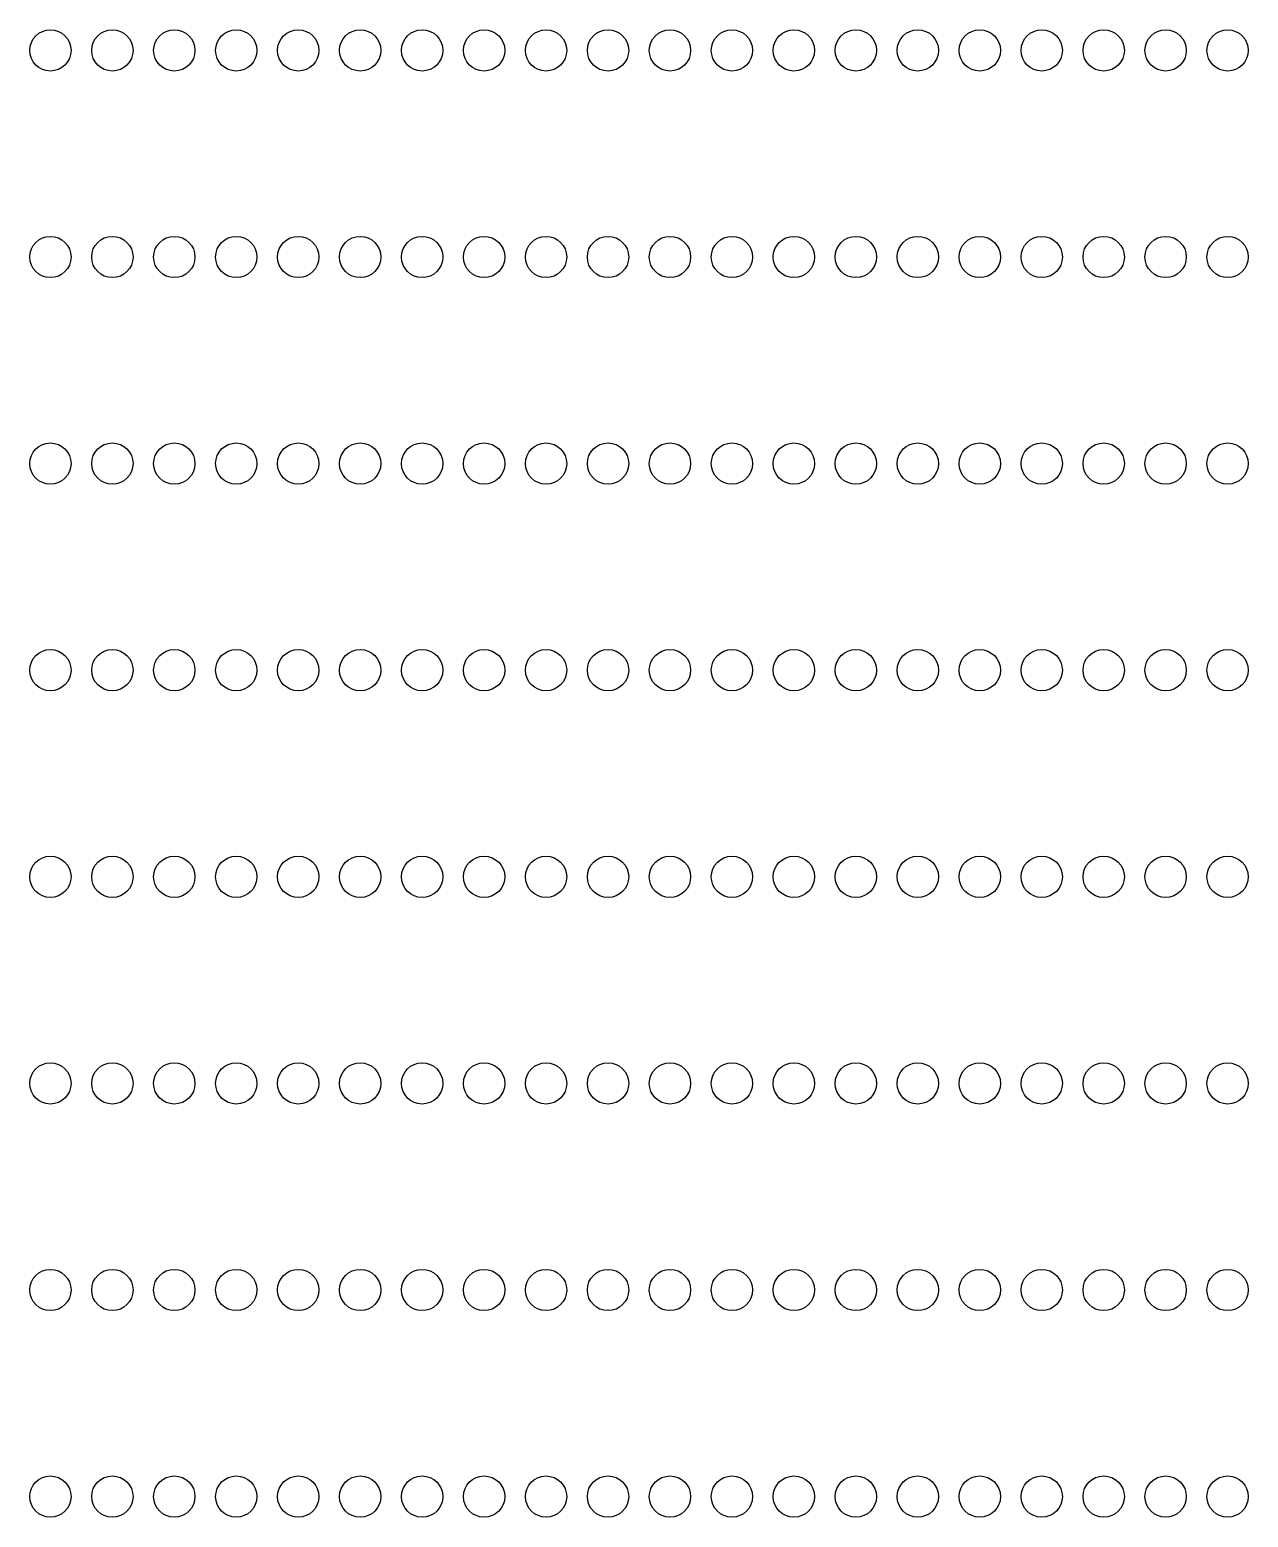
# Model space of a CAD drawing. Header units: millimetres. Extents: x -1 to 58, y -1 to 71.
import ezdxf

# ---------------------------------------------------------------- set-up
doc = ezdxf.new("R2010")
doc.units = ezdxf.units.MM

# ---------------------------------------------------------------- blocks, each defined once
blk = doc.blocks.new('full')
for centre in [(0, 0), (3, 0), (6, 0), (9, 0), (12, 0), (15, 0), (18, 0), (21, 0), (24, 0), (27, 0), (30, 0), (33, 0), (36, 0), (39, 0), (42, 0), (45, 0), (48, 0), (51, 0), (54, 0), (57, 0)]:
    blk.add_circle(centre, 1)

msp = doc.modelspace()

# ---------------------------------------------------------------- block references
for p in [(0, 70), (0, 60), (0, 50), (0, 40), (0, 30), (0, 20), (0, 10), (0, 0)]:
    msp.add_blockref('full', p)

doc.saveas('drawing.dxf')
